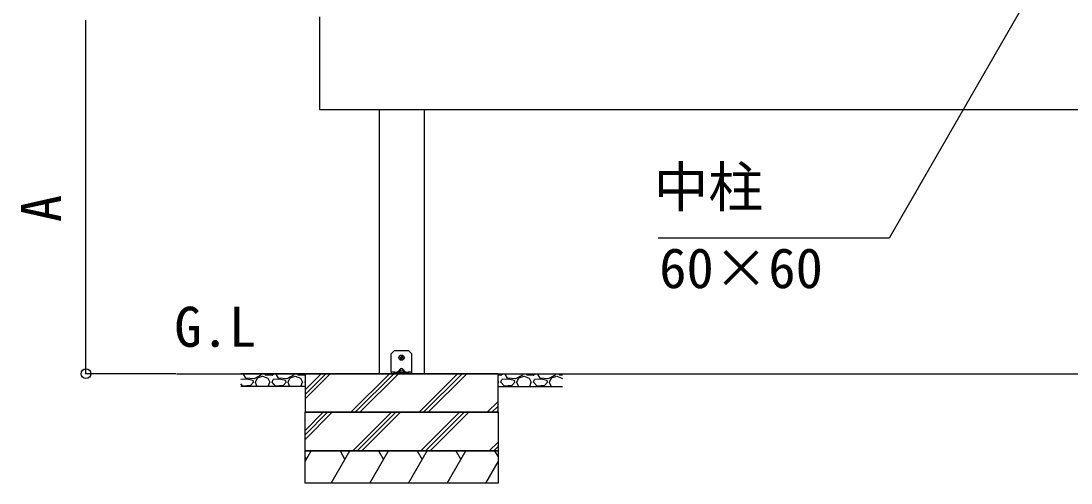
# Model space of a CAD drawing. Units: millimetres, scale not verified. Extents: x -4375 to 4375, y -6502 to 6475.
# Drawn here: x -2516 to -884, y 78 to 797 of the extents above; entities that cross this region are included whole.
import ezdxf
from ezdxf.enums import TextEntityAlignment as Align

# ---------------------------------------------------------------- set-up
doc = ezdxf.new("R2010")
doc.units = ezdxf.units.MM
doc.header["$LTSCALE"] = 30
for name, color, linetype in [('0-1_USER1', 3, 'Continuous'), ('0-2_YKK_13', 4, 'Continuous'), ('0-3_YKK_A1', 4, 'Continuous'), ('0-4_YKK_D', 6, 'Continuous')]:
    doc.layers.add(name, color=color, linetype=linetype)
doc.styles.add('ＭＳ ゴシック', font='')
doc.styles.get('ＭＳ ゴシック').set_extended_font_data('MS Gothic')

msp = doc.modelspace()

# ---------------------------------------------------------------- linework, layer by layer
at = {"layer": '0-2_YKK_13'}
for p, q in [((-1940.58, 279.2), (-1936.16, 283.61)), ((-1940.58, 251.2), (-1940.58, 279.2)), ((-1934.75, 284.2), (-1914.4, 284.2)), ((-1912.99, 283.61), (-1908.58, 279.2)), ((-1908.58, 251.2), (-1908.58, 279.2)), ((-1926.82, 273.7), (-1925.71, 273.72)), ((-1926.82, 272.7), (-1925.71, 272.68)), ((-1925.71, 273.72), (-1925.2, 273.82)), ((-1925.71, 272.68), (-1925.2, 272.58)), ((-1925.1, 274.34), (-1925.2, 273.82)), ((-1925.1, 272.06), (-1925.2, 272.58)), ((-1925.08, 275.44), (-1925.1, 274.34)), ((-1925.08, 270.96), (-1925.1, 272.06)), ((-1924.08, 275.44), (-1924.06, 274.34)), ((-1924.08, 270.96), (-1924.06, 272.06)), ((-1924.06, 274.34), (-1923.96, 273.82)), ((-1924.06, 272.06), (-1923.96, 272.58)), ((-1923.44, 273.72), (-1923.96, 273.82)), ((-1923.44, 272.68), (-1923.96, 272.58)), ((-1922.33, 273.7), (-1923.44, 273.72)), ((-1922.33, 272.7), (-1923.44, 272.68)), ((-1940.58, 251.2), (-1940.58, 250.7)), ((-1940.58, 250.7), (-1940.58, 248.2)), ((-1936.16, 250.7), (-1940.58, 250.7)), ((-1940.58, 248.2), (-1936.16, 248.2)), ((-1934.75, 250.7), (-1936.16, 250.7)), ((-1936.16, 250.7), (-1936.16, 248.2)), ((-1936.16, 248.2), (-1934.75, 248.2)), ((-1934.75, 250.7), (-1914.4, 250.7)), ((-1934.75, 248.2), (-1914.4, 248.2)), ((-1930.48, 251.2), (-1926.02, 255.66)), ((-1928.58, 251.62), (-1928.58, 251.2)), ((-1921.08, 250.7), (-1928.08, 250.7)), ((-1923.13, 255.66), (-1918.68, 251.2)), ((-1920.58, 251.62), (-1920.58, 251.2)), ((-1912.99, 250.7), (-1914.4, 250.7)), ((-1914.4, 248.2), (-1912.99, 248.2)), ((-1912.99, 248.2), (-1912.99, 250.7)), ((-1912.99, 248.2), (-1908.58, 248.2)), ((-1908.58, 250.7), (-1908.58, 251.2))]:
    msp.add_line(p, q, dxfattribs=at)
msp.add_lwpolyline([(-1908.58, 248.2), (-1908.58, 250.7), (-1912.99, 250.7)], dxfattribs=at)
msp.add_circle((-1924.58, 273.2), 4, dxfattribs=at)
for centre, radius, start, end in [((-1934.75, 282.2), 2, 90, 135), ((-1914.4, 282.2), 2, 45, 90), ((-1924.58, 273.2), 2.3, 167.44414, 192.55586), ((-1924.58, 273.2), 2.3, 77.44414, 102.55586), ((-1924.58, 273.2), 2.3, 257.44414, 282.55586), ((-1924.58, 273.2), 2.3, 347.44414, 12.55586), ((-1927.58, 251.62), 1, 126.03188, 180), ((-1928.08, 251.2), 0.5, 180, 270), ((-1924.58, 247.5), 6.1, 53.96812, 126.03188), ((-1921.08, 251.2), 0.5, 270, 0), ((-1921.58, 251.62), 1, 0, 53.96812)]:
    msp.add_arc(centre, radius, start, end, dxfattribs=at)
for centre, major_axis, ratio, start_param, end_param in [((-1929.98, 251.2), (-0.688, -0.425), 0.381966, 5.2659633, 6.8367597), ((-1924.58, 252.77), (0, -3.54), 0.707107, 2.5261129, 3.7570724), ((-1919.18, 251.2), (-0.688, 0.425), 0.381966, 2.5880183, 4.1588146)]:
    msp.add_ellipse(centre, major_axis=major_axis, ratio=ratio, start_param=start_param, end_param=end_param, dxfattribs=at)
at = {"layer": '0-3_YKK_A1'}
for p, q in [((-2052, 803.2), (-2052, 659.2)), ((-1959.58, 659.2), (-1959.58, 248.2)), ((-1889.58, 659.2), (-1889.58, 248.2)), ((-2274.58, 248.2), (1825, 248.2)), ((-2074.58, 248.2), (-2174.58, 248.2)), ((-2174.58, 247.67), (-2173.89, 248.2)), ((-2170, 247.63), (-2169.48, 248.2)), ((-2166.44, 241.53), (-2170, 247.63)), ((-2143.07, 246.1), (-2153.74, 240.52)), ((-2142.47, 248.2), (-2143.07, 246.1)), ((-2137.14, 248.2), (-2136.47, 246.61)), ((-2136.47, 246.61), (-2125.8, 246.1)), ((-2125.8, 246.1), (-2123.09, 248.2)), ((-2119.2, 247.63), (-2118.68, 248.2)), ((-2115.64, 241.53), (-2119.2, 247.63)), ((-2092.27, 246.1), (-2102.94, 240.52)), ((-2091.67, 248.2), (-2092.27, 246.1)), ((-2086.34, 248.2), (-2085.67, 246.61)), ((-2085.67, 246.61), (-2075, 246.1)), ((-2075, 246.1), (-2074.58, 246.43)), ((-2074.58, 223.16), (-2049.53, 248.2)), ((-2074.58, 216.08), (-2042.46, 248.2)), ((-2074.58, 209.01), (-2035.39, 248.2)), ((-2003.47, 188.2), (-1943.47, 248.2)), ((-1996.39, 188.2), (-1936.39, 248.2)), ((-1989.32, 188.2), (-1929.32, 248.2)), ((-1959.66, 248.2), (-1889.5, 248.2)), ((-1897.4, 188.2), (-1837.4, 248.2)), ((-1890.33, 188.2), (-1830.33, 248.2)), ((-1883.26, 188.2), (-1823.26, 248.2)), ((-1774.58, 248.2), (-1674.58, 248.2)), ((-1774.58, 246.31), (-1770.2, 246.1)), ((-1770.2, 246.1), (-1767.49, 248.2)), ((-1763.6, 247.63), (-1763.08, 248.2)), ((-1760.04, 241.53), (-1763.6, 247.63)), ((-1736.67, 246.1), (-1747.34, 240.52)), ((-1736.07, 248.2), (-1736.67, 246.1)), ((-1730.74, 248.2), (-1730.07, 246.61)), ((-1730.07, 246.61), (-1719.4, 246.1)), ((-1719.4, 246.1), (-1716.69, 248.2)), ((-1712.8, 247.63), (-1712.28, 248.2)), ((-1709.24, 241.53), (-1712.8, 247.63)), ((-1685.87, 246.1), (-1696.54, 240.52)), ((-1685.27, 248.2), (-1685.87, 246.1)), ((-1679.94, 248.2), (-1679.27, 246.61)), ((-1679.27, 246.61), (-1674.58, 246.39)), ((-2165.42, 240.01), (-2174.58, 239.04)), ((-2171.01, 228.83), (-2174.58, 232.72)), ((-2159.33, 229.85), (-2171.01, 228.83)), ((-2153.74, 240.52), (-2166.44, 241.53)), ((-2155.26, 237.47), (-2165.42, 240.01)), ((-2154.76, 234.93), (-2159.33, 229.85)), ((-2154.76, 234.93), (-2155.26, 237.47)), ((-2152.22, 234.93), (-2149.33, 228.2)), ((-2151.71, 234.93), (-2148.66, 242.04)), ((-2148.66, 242.04), (-2140.53, 244.58)), ((-2140.53, 244.58), (-2132.4, 241.53)), ((-2132.4, 241.53), (-2129.36, 234.93)), ((-2131.76, 228.2), (-2129.36, 234.93)), ((-2125.8, 234.93), (-2124.28, 238.99)), ((-2120.21, 228.83), (-2125.8, 234.93)), ((-2114.62, 240.01), (-2124.28, 238.99)), ((-2108.53, 229.85), (-2120.21, 228.83)), ((-2102.94, 240.52), (-2115.64, 241.53)), ((-2104.46, 237.47), (-2114.62, 240.01)), ((-2103.96, 234.93), (-2108.53, 229.85)), ((-2103.96, 234.93), (-2104.46, 237.47)), ((-2101.42, 234.93), (-2098.53, 228.2)), ((-2100.91, 234.93), (-2097.86, 242.04)), ((-2097.86, 242.04), (-2089.73, 244.58)), ((-2089.73, 244.58), (-2081.6, 241.53)), ((-2081.6, 241.53), (-2078.56, 234.93)), ((-2080.96, 228.2), (-2078.56, 234.93)), ((-2075, 234.93), (-2074.58, 236.06)), ((-2074.58, 234.47), (-2075, 234.93)), ((-1774.58, 236.71), (-1773.76, 234.93)), ((-1774.58, 232.63), (-1773.76, 234.93)), ((-1770.2, 234.93), (-1768.68, 238.99)), ((-1764.61, 228.83), (-1770.2, 234.93)), ((-1759.02, 240.01), (-1768.68, 238.99)), ((-1752.93, 229.85), (-1764.61, 228.83)), ((-1747.34, 240.52), (-1760.04, 241.53)), ((-1748.86, 237.47), (-1759.02, 240.01)), ((-1748.36, 234.93), (-1752.93, 229.85)), ((-1748.36, 234.93), (-1748.86, 237.47)), ((-1745.82, 234.93), (-1742.93, 228.2)), ((-1745.31, 234.93), (-1742.26, 242.04)), ((-1742.26, 242.04), (-1734.13, 244.58)), ((-1734.13, 244.58), (-1726, 241.53)), ((-1726, 241.53), (-1722.96, 234.93)), ((-1725.36, 228.2), (-1722.96, 234.93)), ((-1719.4, 234.93), (-1717.88, 238.99)), ((-1713.81, 228.83), (-1719.4, 234.93)), ((-1708.22, 240.01), (-1717.88, 238.99)), ((-1702.13, 229.85), (-1713.81, 228.83)), ((-1696.54, 240.52), (-1709.24, 241.53)), ((-1698.06, 237.47), (-1708.22, 240.01)), ((-1697.56, 234.93), (-1702.13, 229.85)), ((-1697.56, 234.93), (-1698.06, 237.47)), ((-1695.02, 234.93), (-1692.13, 228.2)), ((-1694.51, 234.93), (-1691.46, 242.04)), ((-1691.46, 242.04), (-1683.33, 244.58)), ((-1683.33, 244.58), (-1675.2, 241.53)), ((-1675.2, 241.53), (-1674.58, 240.17)), ((-2074.58, 228.2), (-2174.58, 228.2)), ((-1774.58, 228.2), (-1674.58, 228.2)), ((-1791.33, 188.2), (-1774.58, 204.96)), ((-1784.26, 188.2), (-1774.58, 197.89)), ((-1774.58, 188.2), (-2074.58, 188.2)), ((-2074.58, 160.09), (-2046.47, 188.2)), ((-2074.58, 153.02), (-2039.4, 188.2)), ((-2074.58, 145.95), (-2032.33, 188.2)), ((-2000.41, 128.2), (-1940.41, 188.2)), ((-1993.33, 128.2), (-1933.33, 188.2)), ((-1986.26, 128.2), (-1926.26, 188.2)), ((-1894.34, 128.2), (-1834.34, 188.2)), ((-1887.27, 128.2), (-1827.27, 188.2)), ((-1880.2, 128.2), (-1820.2, 188.2)), ((-1777.19, 188.2), (-1774.58, 190.82)), ((-1788.27, 128.2), (-1774.58, 141.9)), ((-1781.2, 128.2), (-1774.58, 134.83)), ((-2074.58, 111.66), (-2065.03, 128.2)), ((-2074.58, 118.37), (-2072.64, 115.02)), ((-2033.85, 78.2), (-2004.99, 128.2)), ((-2020.21, 128.2), (-2012.6, 115.02)), ((-1973.81, 78.2), (-1944.94, 128.2)), ((-1960.16, 128.2), (-1952.55, 115.02)), ((-1913.76, 78.2), (-1884.9, 128.2)), ((-1900.12, 128.2), (-1892.51, 115.02)), ((-1853.72, 78.2), (-1824.85, 128.2)), ((-1840.07, 128.2), (-1832.46, 115.02)), ((-1780.03, 128.2), (-1774.58, 118.76)), ((-1793.67, 78.2), (-1774.58, 111.28))]:
    msp.add_line(p, q, dxfattribs=at)
at = {"layer": '0-3_YKK_A1', "color": 7}
msp.add_line((-2052, 659.2), (1597, 659.2), dxfattribs=at)
at = {"layer": '0-3_YKK_A1'}
for points in [[(-1774.58, 248.2), (-2074.58, 248.2), (-2074.58, 188.2), (-1774.58, 188.2)], [(-2074.58, 128.2), (-1774.58, 128.2), (-1774.58, 78.2), (-2074.58, 78.2)]]:
    msp.add_lwpolyline(points, close=True, dxfattribs=at)
for points in [[(-2074.58, 188.2), (-1774.58, 188.2), (-2074.58, 188.2)], [(-2074.58, 188.2), (-1774.58, 188.2), (-2074.58, 188.2)], [(-2074.58, 188.2), (-1774.58, 188.2), (-2074.58, 188.2)], [(-2074.58, 188.2), (-1774.58, 188.2), (-2074.58, 188.2)], [(-1774.58, 188.2), (-2074.58, 188.2), (-1774.58, 188.2)], [(-1774.58, 188.2), (-1774.58, 128.2), (-2074.58, 128.2), (-2074.58, 188.2)]]:
    msp.add_lwpolyline(points, dxfattribs=at)
at = {"layer": '0-4_YKK_D'}
for p, q in [((-2415, 248.2), (-2415, 798.2)), ((-2275.58, 248.2), (-2416, 248.2))]:
    msp.add_line(p, q, dxfattribs=at)
msp.add_lwpolyline([(-931.3, 868.2), (-1166.65, 459.2), (-1525.64, 459.2)], dxfattribs=at)
msp.add_circle((-2415, 248.2), 7.5, dxfattribs=at)

# ---------------------------------------------------------------- texts
at = {"layer": '0-1_USER1', "style": 'ＭＳ ゴシック'}
msp.add_text('G.L', height=62.32, dxfattribs=at).set_placement((-2277.73, 271.4), align=Align.BOTTOM_LEFT)
at = {"layer": '0-4_YKK_D', "style": 'ＭＳ ゴシック'}
for s, p in [('中柱', (-1532.79, 488.8)), ('60×60', (-1524.1, 362.7))]:
    msp.add_text(s, height=62.32, dxfattribs=at).set_placement(p, align=Align.BOTTOM_LEFT)
msp.add_text('A', height=62.32, rotation=90, dxfattribs=at).set_placement((-2435, 484.08), align=Align.BOTTOM_LEFT)

doc.saveas('drawing.dxf')
